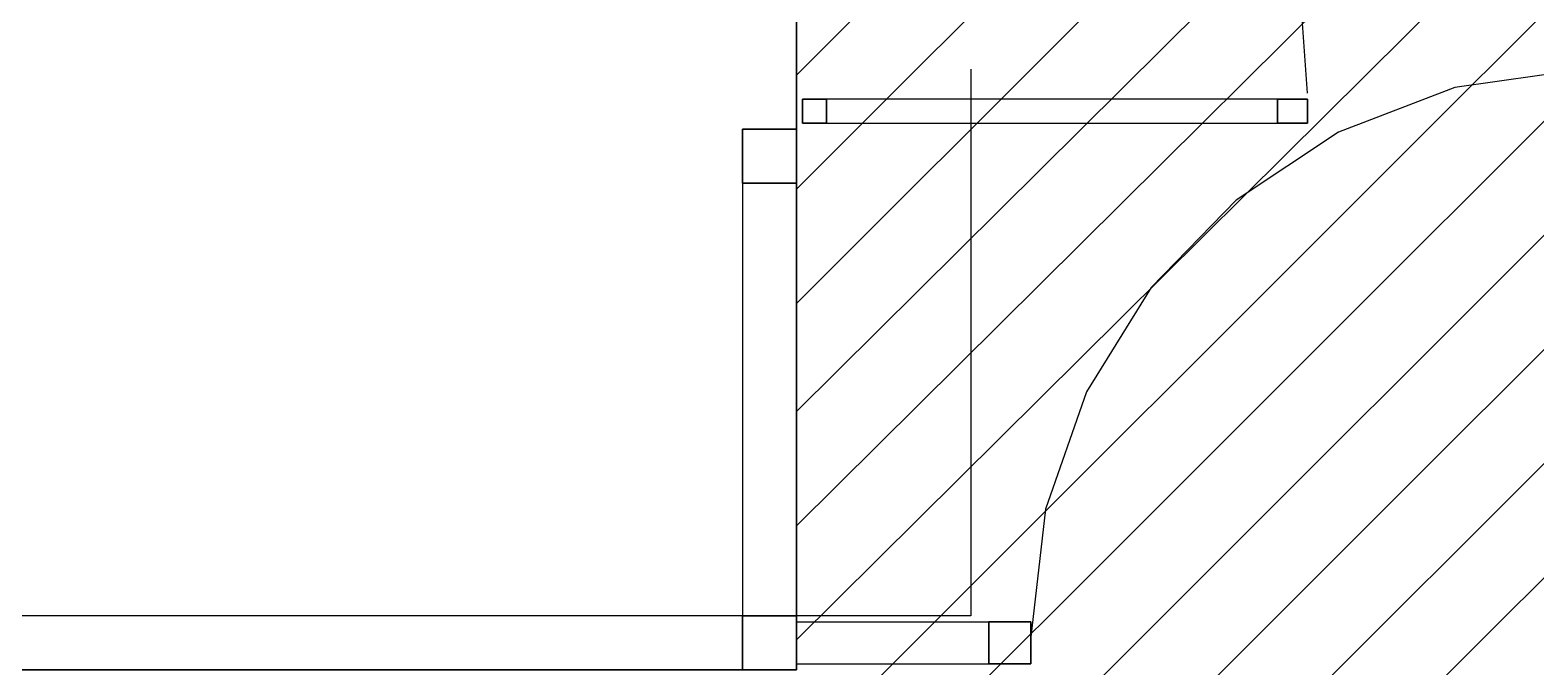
# Model space of a CAD drawing. Header units: metres. Extents: x 1 to 213, y 1 to 147.
# Drawn here: x 69.375 to 72.027, y 94.853 to 95.975 of the extents above; entities that cross this region are included whole.
import ezdxf

# ---------------------------------------------------------------- set-up
doc = ezdxf.new("R2010")
doc.units = ezdxf.units.M
doc.layers.add('00-BASE-ARQUITECTURA', color=8, linetype='Continuous')

msp = doc.modelspace()

# ---------------------------------------------------------------- linework, layer by layer
at = {"layer": '00-BASE-ARQUITECTURA'}
for points in [[(70.7249, 95.8003), (70.7249, 94.8478), (67.5287, 94.8478), (67.5287, 100.0442), (70.7249, 100.0442), (70.7249, 99.9913)], [(67.5287, 94.8478), (70.7249, 100.0442), (70.7249, 94.8478), (67.5287, 94.8478)], [(70.7249, 100.0442), (70.7249, 94.8478)], [(70.7249, 95.8955), (72.2277, 97.3984)], [(70.7249, 95.6944), (72.2277, 97.1973)], [(70.7249, 95.4934), (72.2277, 96.9962)], [(70.7249, 95.3029), (72.2277, 96.7951)], [(71.6244, 95.8638), (71.6139, 96.012), (71.5715, 96.1495), (71.508, 96.2871), (71.4234, 96.4035), (71.3175, 96.5094), (71.1905, 96.594), (71.0529, 96.6575), (70.9154, 96.6893), (70.7672, 96.6999)], [(70.7249, 95.1018), (72.2277, 96.594)], [(70.7249, 94.9007), (72.2277, 96.3929)], [(69.8782, 93.8424), (72.2277, 96.1919)], [(70.0687, 93.8424), (72.2277, 96.0014)], [(71.0318, 95.9061), (71.0318, 94.943), (69.7194, 94.943)], [(72.1077, 95.9057), (71.8838, 95.8736), (71.6791, 95.795), (71.499, 95.6756), (71.3493, 95.5213), (71.2354, 95.3378), (71.163, 95.1308), (71.1376, 94.906)], [(70.2698, 93.8424), (72.2277, 95.8003)], [(70.6296, 95.705), (70.6296, 94.943), (67.7298, 94.943)], [(70.4709, 93.8424), (72.2277, 95.5992)], [(70.6719, 93.8424), (72.2277, 95.3981)], [(70.873, 93.8424), (72.2277, 95.197)], [(70.7249, 94.9325), (71.0635, 94.9325)], [(70.7249, 94.8584), (71.0635, 94.8584)]]:
    msp.add_lwpolyline(points, dxfattribs=at)
for points in [[(70.7249, 100.0442), (67.5287, 100.0442), (67.5287, 94.8478), (70.7249, 94.8478)], [(71.6244, 95.8532), (70.7354, 95.8532), (70.7354, 95.8109), (71.6244, 95.8109)], [(70.7354, 95.8109), (70.7354, 95.8532), (70.7778, 95.8532), (70.7778, 95.8109)], [(70.7354, 95.8109), (70.7778, 95.8109), (70.7778, 95.8532), (70.7354, 95.8532)], [(71.6244, 95.8109), (71.6244, 95.8532), (71.5715, 95.8532), (71.5715, 95.8109)], [(71.6244, 95.8109), (71.5715, 95.8109), (71.5715, 95.8532), (71.6244, 95.8532)], [(70.7249, 95.705), (70.7249, 95.8003), (70.6296, 95.8003), (70.6296, 95.705)], [(70.7249, 95.705), (70.6296, 95.705), (70.6296, 95.8003), (70.7249, 95.8003)], [(70.7249, 94.8478), (70.7249, 94.943), (70.6296, 94.943), (70.6296, 94.8478)], [(70.7249, 94.8478), (70.6296, 94.8478), (70.6296, 94.943), (70.7249, 94.943)], [(71.0635, 94.9325), (71.1376, 94.9325), (71.1376, 94.8584), (71.0635, 94.8584)], [(71.0635, 94.8584), (71.0635, 94.9325), (71.1376, 94.9325), (71.1376, 94.8584)], [(71.0635, 94.8584), (71.1376, 94.8584), (71.1376, 94.9325), (71.0635, 94.9325)]]:
    msp.add_lwpolyline(points, close=True, dxfattribs=at)

doc.saveas('drawing.dxf')
